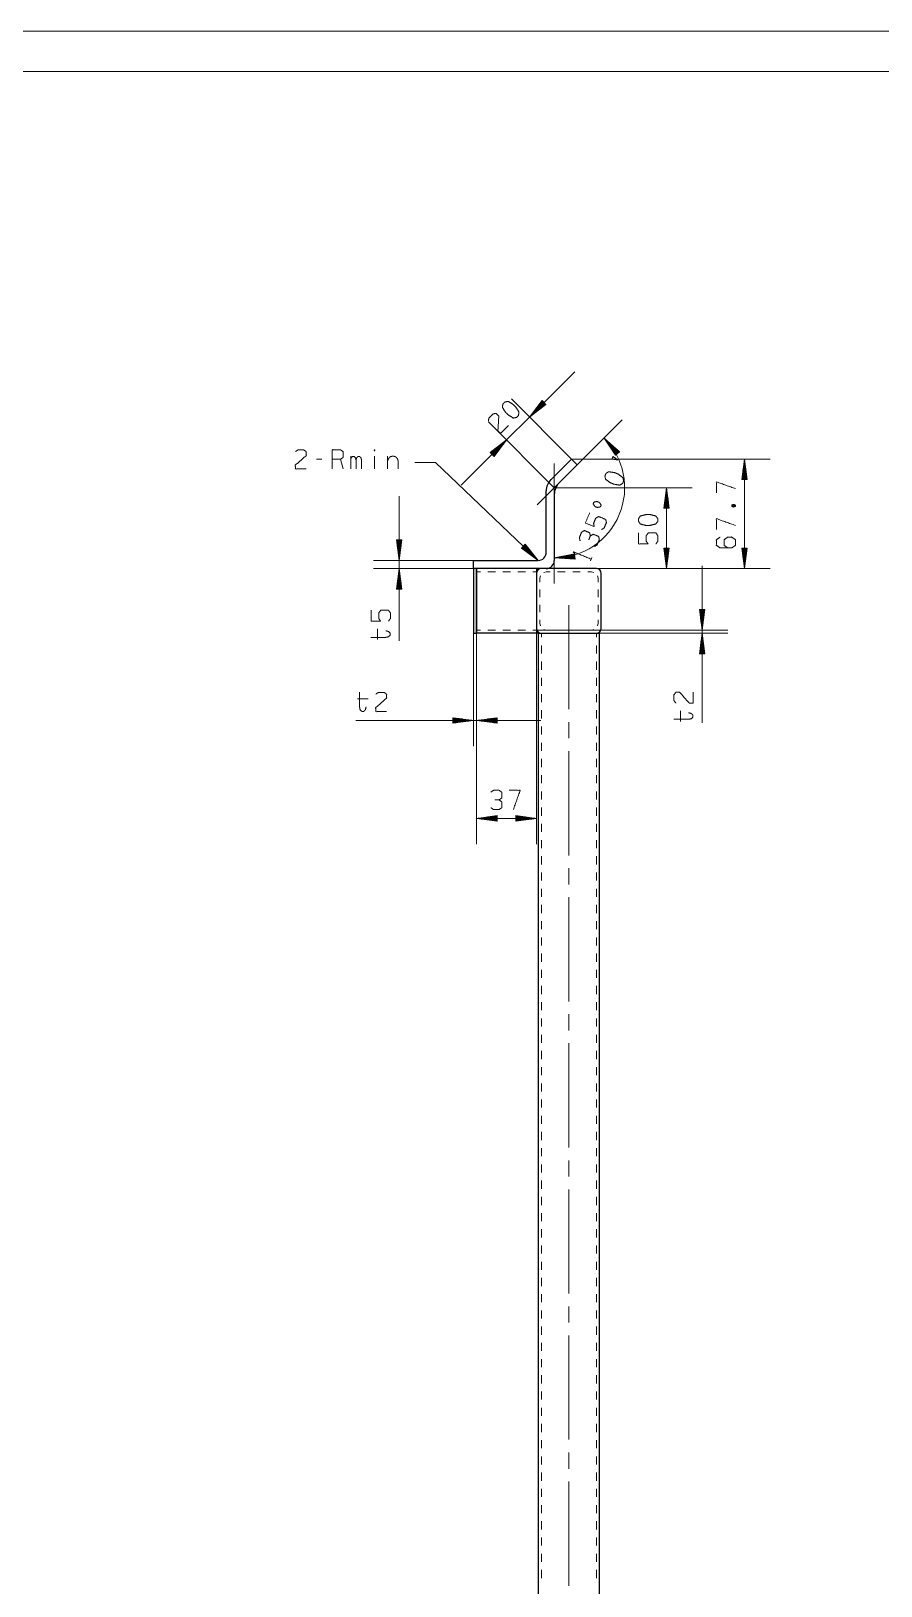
# Model space of a CAD drawing. Header units: millimetres. Extents: x 0 to 420, y 0 to 297.
# Drawn here: x 210 to 315, y 104.8 to 297 of the extents above; entities that cross this region are included whole.
import ezdxf

# ---------------------------------------------------------------- set-up
doc = ezdxf.new("R2010")
doc.units = ezdxf.units.MM
doc.layers.add('101', color=7, linetype='Continuous', true_color=0xffffff)

msp = doc.modelspace()

# ---------------------------------------------------------------- linework, layer by layer
at = {"layer": '101', "color": 133, "linetype": 'Continuous', "lineweight": 18}
for p, q in [((420, 297), (0, 297)), ((415, 292), (25, 292))]:
    msp.add_line(p, q, dxfattribs=at)
at = {"layer": '101', "color": 22, "linetype": 'Continuous', "lineweight": 18}
for p, q in [((263.14, 240.84), (277.2, 254.89)), ((276.78, 244.09), (269.34, 251.53)), ((273.14, 251.31), (271.58, 249.28)), ((271.58, 249.28), (273.62, 250.84)), ((273.36, 251.09), (271.7, 249.43)), ((273.4, 251.06), (271.74, 249.4)), ((273.33, 251.13), (271.94, 249.74)), ((273.43, 251.02), (272.05, 249.64)), ((273.29, 251.17), (272.18, 250.05)), ((273.47, 250.99), (272.36, 249.87)), ((273.25, 251.2), (272.41, 250.36)), ((273.22, 251.24), (272.65, 250.67)), ((273.5, 250.95), (272.66, 250.11)), ((273.18, 251.27), (272.89, 250.98)), ((273.54, 250.91), (272.97, 250.35)), ((273.15, 251.31), (273.12, 251.29)), ((273.15, 251.31), (273.12, 251.29)), ((273.62, 250.84), (273.14, 251.31)), ((273.58, 250.88), (273.28, 250.58)), ((273.61, 250.84), (273.59, 250.82)), ((273.61, 250.84), (273.59, 250.82)), ((274.65, 240.55), (266.51, 248.7)), ((277.48, 243.38), (283.04, 248.94)), ((268.75, 246.45), (266.72, 244.89)), ((266.9, 244.71), (268.29, 246.1)), ((266.94, 244.67), (268.6, 246.33)), ((266.98, 244.64), (268.64, 246.3)), ((267.2, 244.42), (268.75, 246.45)), ((280.8, 246.69), (282.2, 244.55)), ((282.71, 244.99), (280.8, 246.69)), ((282.44, 244.75), (280.9, 246.53)), ((282.48, 244.79), (280.94, 246.56)), ((282.4, 244.72), (281.12, 246.21)), ((282.51, 244.82), (281.23, 246.3)), ((266.72, 244.89), (267.2, 244.42)), ((266.73, 244.89), (266.75, 244.91)), ((266.73, 244.89), (266.75, 244.91)), ((266.76, 244.85), (267.06, 245.15)), ((266.8, 244.82), (267.37, 245.39)), ((266.83, 244.78), (267.67, 245.62)), ((266.87, 244.75), (267.98, 245.86)), ((267.01, 244.6), (268.4, 245.99)), ((267.05, 244.57), (268.16, 245.68)), ((267.08, 244.53), (267.93, 245.37)), ((267.12, 244.49), (267.69, 245.06)), ((267.16, 244.46), (267.45, 244.75)), ((267.19, 244.42), (267.21, 244.44)), ((267.19, 244.42), (267.21, 244.44)), ((282.36, 244.69), (281.33, 245.88)), ((282.55, 244.85), (281.52, 246.05)), ((282.32, 244.66), (281.54, 245.56)), ((282.28, 244.62), (281.76, 245.23)), ((282.59, 244.89), (281.81, 245.79)), ((282.25, 244.59), (281.97, 244.9)), ((282.63, 244.92), (282.1, 245.53)), ((282.21, 244.56), (282.19, 244.58)), ((282.21, 244.56), (282.19, 244.58)), ((282.2, 244.55), (282.71, 244.99)), ((282.67, 244.95), (282.4, 245.27)), ((282.71, 244.99), (282.69, 245.01)), ((282.71, 244.99), (282.69, 245.01)), ((257.41, 243.67), (259.95, 243.67)), ((259.95, 243.67), (272.65, 231.55)), ((276.78, 244.09), (301.31, 244.09)), ((298.13, 244.09), (297.8, 241.55)), ((297.91, 241.55), (297.91, 242.35)), ((297.96, 241.55), (297.96, 242.74)), ((298.01, 241.55), (298.01, 243.12)), ((298.06, 241.55), (298.06, 243.51)), ((298.11, 241.55), (298.11, 243.89)), ((298.13, 230.55), (298.13, 244.09)), ((298.47, 241.55), (298.13, 244.09)), ((298.16, 241.55), (298.16, 243.89)), ((298.21, 241.55), (298.21, 243.51)), ((298.26, 241.55), (298.26, 243.12)), ((298.31, 241.55), (298.31, 242.74)), ((298.36, 241.55), (298.36, 242.35)), ((274.65, 240.55), (291.7, 240.55)), ((288.52, 240.55), (288.19, 238.01)), ((288.5, 238.01), (288.5, 240.36)), ((288.86, 238.01), (288.52, 240.55)), ((288.52, 230.55), (288.52, 240.55)), ((288.55, 238.01), (288.55, 240.36)), ((297.8, 241.55), (297.8, 241.58)), ((297.8, 241.55), (297.8, 241.58)), ((297.8, 241.55), (298.47, 241.55)), ((297.86, 241.55), (297.86, 241.96)), ((298.41, 241.55), (298.41, 241.96)), ((298.46, 241.55), (298.46, 241.58)), ((298.46, 241.55), (298.46, 241.58)), ((255.48, 221.6), (255.48, 239.49)), ((288.24, 238.01), (288.24, 238.43)), ((288.3, 238.01), (288.3, 238.82)), ((288.35, 238.01), (288.35, 239.2)), ((288.4, 238.01), (288.4, 239.59)), ((288.45, 238.01), (288.45, 239.97)), ((288.6, 238.01), (288.6, 239.97)), ((288.65, 238.01), (288.65, 239.59)), ((288.7, 238.01), (288.7, 239.2)), ((288.75, 238.01), (288.75, 238.82)), ((288.8, 238.01), (288.8, 238.43)), ((288.19, 238.01), (288.19, 238.04)), ((288.19, 238.01), (288.19, 238.04)), ((288.19, 238.01), (288.86, 238.01)), ((288.85, 238.01), (288.85, 238.04)), ((288.85, 238.01), (288.85, 238.04)), ((255.15, 234.09), (255.15, 234.06)), ((255.15, 234.09), (255.15, 234.06)), ((255.15, 234.09), (255.48, 231.55)), ((255.82, 234.09), (255.15, 234.09)), ((255.2, 234.09), (255.2, 233.67)), ((255.25, 234.09), (255.25, 233.29)), ((255.3, 234.09), (255.3, 232.9)), ((255.36, 234.09), (255.36, 232.52)), ((255.41, 234.09), (255.41, 232.13)), ((255.46, 234.09), (255.46, 231.74)), ((255.48, 231.55), (255.82, 234.09)), ((255.51, 234.09), (255.51, 231.74)), ((255.56, 234.09), (255.56, 232.13)), ((255.61, 234.09), (255.61, 232.52)), ((255.66, 234.09), (255.66, 232.9)), ((255.71, 234.09), (255.71, 233.29)), ((255.76, 234.09), (255.76, 233.67)), ((255.81, 234.09), (255.81, 234.06)), ((255.81, 234.09), (255.81, 234.06)), ((271.05, 233.55), (270.59, 233.06)), ((270.59, 233.07), (270.61, 233.04)), ((270.59, 233.07), (270.61, 233.04)), ((270.59, 233.06), (272.65, 231.55)), ((270.62, 233.1), (270.93, 232.81)), ((270.66, 233.14), (271.24, 232.58)), ((270.69, 233.18), (271.55, 232.36)), ((270.73, 233.21), (271.87, 232.13)), ((270.76, 233.25), (272.18, 231.9)), ((270.8, 233.29), (272.5, 231.67)), ((270.83, 233.32), (272.53, 231.7)), ((270.87, 233.36), (272.29, 232.01)), ((270.9, 233.4), (272.04, 232.31)), ((270.94, 233.43), (271.8, 232.61)), ((270.97, 233.47), (271.56, 232.92)), ((271.01, 233.51), (271.31, 233.22)), ((271.04, 233.54), (271.07, 233.52)), ((271.04, 233.54), (271.07, 233.52)), ((272.65, 231.55), (271.05, 233.55)), ((288.86, 233.09), (288.19, 233.09)), ((288.19, 233.09), (288.19, 233.06)), ((288.19, 233.09), (288.52, 230.55)), ((288.19, 233.09), (288.19, 233.06)), ((288.24, 233.09), (288.24, 232.67)), ((288.3, 233.09), (288.3, 232.29)), ((288.35, 233.09), (288.35, 231.9)), ((288.4, 233.09), (288.4, 231.52)), ((288.45, 233.09), (288.45, 231.13)), ((288.5, 233.09), (288.5, 230.74)), ((288.52, 230.55), (288.86, 233.09)), ((288.55, 233.09), (288.55, 230.74)), ((288.6, 233.09), (288.6, 231.13)), ((288.65, 233.09), (288.65, 231.52)), ((288.7, 233.09), (288.7, 231.9)), ((288.75, 233.09), (288.75, 232.29)), ((288.8, 233.09), (288.8, 232.67)), ((288.85, 233.09), (288.85, 233.06)), ((288.85, 233.09), (288.85, 233.06)), ((297.8, 233.09), (297.8, 233.06)), ((297.8, 233.09), (298.13, 230.55)), ((297.8, 233.09), (297.8, 233.06)), ((298.47, 233.09), (297.8, 233.09)), ((297.86, 233.09), (297.86, 232.67)), ((297.91, 233.09), (297.91, 232.29)), ((297.96, 233.09), (297.96, 231.9)), ((298.01, 233.09), (298.01, 231.52)), ((298.06, 233.09), (298.06, 231.13)), ((298.11, 233.09), (298.11, 230.74)), ((298.13, 230.55), (298.47, 233.09)), ((298.16, 233.09), (298.16, 230.74)), ((298.21, 233.09), (298.21, 231.13)), ((298.26, 233.09), (298.26, 231.52)), ((298.31, 233.09), (298.31, 231.9)), ((298.36, 233.09), (298.36, 232.29)), ((298.41, 233.09), (298.41, 232.67)), ((298.46, 233.09), (298.46, 233.06)), ((298.46, 233.09), (298.46, 233.06)), ((264.65, 231.55), (252.31, 231.55)), ((277.16, 232.38), (274.65, 231.87)), ((274.65, 231.87), (277.21, 231.72)), ((274.65, 231.55), (274.65, 228.69)), ((277.19, 232.08), (274.85, 231.91)), ((277.19, 232.03), (274.85, 231.85)), ((277.18, 232.13), (275.23, 231.98)), ((277.19, 231.97), (275.24, 231.83)), ((277.18, 232.18), (275.61, 232.06)), ((277.2, 231.92), (275.63, 231.81)), ((277.18, 232.23), (275.99, 232.14)), ((277.2, 231.87), (276.01, 231.79)), ((277.17, 232.28), (276.37, 232.22)), ((277.2, 231.82), (276.4, 231.76)), ((277.17, 232.33), (276.75, 232.3)), ((277.21, 231.77), (276.79, 231.74)), ((277.16, 232.38), (277.13, 232.38)), ((277.16, 232.38), (277.13, 232.38)), ((277.21, 231.72), (277.16, 232.38)), ((277.21, 231.72), (277.18, 231.72)), ((277.21, 231.72), (277.18, 231.72)), ((292.9, 211.47), (292.9, 230.89)), ((264.65, 230.55), (252.31, 230.55)), ((255.48, 230.55), (255.15, 228.01)), ((255.25, 228.01), (255.25, 228.82)), ((255.3, 228.01), (255.3, 229.2)), ((255.36, 228.01), (255.36, 229.59)), ((255.41, 228.01), (255.41, 229.97)), ((255.46, 228.01), (255.46, 230.36)), ((255.82, 228.01), (255.48, 230.55)), ((255.51, 228.01), (255.51, 230.36)), ((255.56, 228.01), (255.56, 229.97)), ((255.61, 228.01), (255.61, 229.59)), ((255.66, 228.01), (255.66, 229.2)), ((255.71, 228.01), (255.71, 228.82)), ((264.65, 230.55), (301.31, 230.55)), ((273.65, 230.55), (291.7, 230.55)), ((255.15, 228.01), (255.15, 228.04)), ((255.15, 228.01), (255.15, 228.04)), ((255.15, 228.01), (255.82, 228.01)), ((255.2, 228.01), (255.2, 228.43)), ((255.76, 228.01), (255.76, 228.43)), ((255.81, 228.01), (255.81, 228.04)), ((255.81, 228.01), (255.81, 228.04)), ((293.24, 225.49), (292.57, 225.49)), ((292.57, 225.49), (292.9, 222.95)), ((292.57, 225.49), (292.57, 225.46)), ((292.57, 225.49), (292.57, 225.46)), ((292.62, 225.49), (292.62, 225.07)), ((292.67, 225.49), (292.67, 224.69)), ((292.72, 225.49), (292.72, 224.3)), ((292.77, 225.49), (292.77, 223.92)), ((292.83, 225.49), (292.83, 223.53)), ((292.88, 225.49), (292.88, 223.14)), ((292.9, 222.95), (293.24, 225.49)), ((292.93, 225.49), (292.93, 223.14)), ((292.98, 225.49), (292.98, 223.53)), ((293.03, 225.49), (293.03, 223.92)), ((293.08, 225.49), (293.08, 224.3)), ((293.13, 225.49), (293.13, 224.69)), ((293.18, 225.49), (293.18, 225.07)), ((293.23, 225.49), (293.23, 225.46)), ((293.23, 225.49), (293.23, 225.46)), ((264.65, 223.15), (264.65, 208.6)), ((265.05, 223.15), (265.05, 208.6)), ((265.05, 222.55), (265.05, 196.49)), ((272.45, 222.95), (296.08, 222.95)), ((272.45, 222.55), (272.45, 196.49)), ((272.45, 222.55), (296.08, 222.55)), ((292.9, 222.55), (292.57, 220.01)), ((292.72, 220.01), (292.72, 221.2)), ((292.77, 220.01), (292.77, 221.59)), ((292.83, 220.01), (292.83, 221.97)), ((292.88, 220.01), (292.88, 222.36)), ((293.24, 220.01), (292.9, 222.55)), ((292.93, 220.01), (292.93, 222.36)), ((292.98, 220.01), (292.98, 221.97)), ((293.03, 220.01), (293.03, 221.59)), ((293.08, 220.01), (293.08, 221.2)), ((292.57, 220.01), (292.57, 220.04)), ((292.57, 220.01), (292.57, 220.04)), ((292.57, 220.01), (293.24, 220.01)), ((292.62, 220.01), (292.62, 220.43)), ((292.67, 220.01), (292.67, 220.82)), ((293.13, 220.01), (293.13, 220.82)), ((293.18, 220.01), (293.18, 220.43)), ((293.23, 220.01), (293.23, 220.04)), ((293.23, 220.01), (293.23, 220.04)), ((250.14, 211.77), (272.99, 211.77)), ((264.65, 211.77), (262.11, 212.11)), ((262.11, 212.11), (262.11, 211.44)), ((262.11, 212.1), (262.15, 212.1)), ((262.11, 212.1), (262.15, 212.1)), ((262.11, 212.05), (262.53, 212.05)), ((262.11, 212), (262.92, 212)), ((262.11, 211.95), (263.3, 211.95)), ((262.11, 211.9), (263.69, 211.9)), ((262.11, 211.85), (264.08, 211.85)), ((262.11, 211.8), (264.46, 211.8)), ((262.11, 211.44), (264.65, 211.77)), ((262.11, 211.75), (264.46, 211.75)), ((262.11, 211.69), (264.08, 211.69)), ((262.11, 211.64), (263.69, 211.64)), ((262.11, 211.59), (263.3, 211.59)), ((262.11, 211.54), (262.92, 211.54)), ((262.11, 211.49), (262.53, 211.49)), ((267.59, 212.11), (265.05, 211.77)), ((265.05, 211.77), (267.59, 211.44)), ((267.59, 211.8), (265.25, 211.8)), ((267.59, 211.75), (265.25, 211.75)), ((267.59, 211.85), (265.63, 211.85)), ((267.59, 211.69), (265.63, 211.69)), ((267.59, 211.9), (266.02, 211.9)), ((267.59, 211.64), (266.02, 211.64)), ((267.59, 211.95), (266.41, 211.95)), ((267.59, 211.59), (266.41, 211.59)), ((267.59, 212), (266.79, 212)), ((267.59, 211.54), (266.79, 211.54)), ((267.59, 212.05), (267.18, 212.05)), ((267.59, 211.49), (267.18, 211.49)), ((267.59, 212.1), (267.56, 212.1)), ((267.59, 212.1), (267.56, 212.1)), ((267.59, 211.44), (267.59, 212.11)), ((262.11, 211.44), (262.15, 211.44)), ((262.11, 211.44), (262.15, 211.44)), ((267.59, 211.44), (267.56, 211.44)), ((267.59, 211.44), (267.56, 211.44)), ((267.59, 200), (265.05, 199.66)), ((267.59, 199.94), (267.18, 199.94)), ((267.59, 199.99), (267.56, 199.99)), ((267.59, 199.99), (267.56, 199.99)), ((267.59, 199.33), (267.59, 200)), ((272.45, 199.66), (269.91, 200)), ((269.91, 200), (269.91, 199.33)), ((269.91, 199.99), (269.95, 199.99)), ((269.91, 199.99), (269.95, 199.99)), ((269.91, 199.94), (270.33, 199.94)), ((265.05, 199.66), (267.59, 199.33)), ((265.05, 199.66), (272.45, 199.66)), ((267.59, 199.69), (265.25, 199.69)), ((267.59, 199.64), (265.25, 199.64)), ((267.59, 199.74), (265.63, 199.74)), ((267.59, 199.58), (265.63, 199.58)), ((267.59, 199.79), (266.02, 199.79)), ((267.59, 199.53), (266.02, 199.53)), ((267.59, 199.84), (266.41, 199.84)), ((267.59, 199.48), (266.41, 199.48)), ((267.59, 199.89), (266.79, 199.89)), ((267.59, 199.43), (266.79, 199.43)), ((267.59, 199.38), (267.18, 199.38)), ((267.59, 199.33), (267.56, 199.33)), ((267.59, 199.33), (267.56, 199.33)), ((269.91, 199.89), (270.72, 199.89)), ((269.91, 199.84), (271.1, 199.84)), ((269.91, 199.79), (271.49, 199.79)), ((269.91, 199.74), (271.88, 199.74)), ((269.91, 199.69), (272.26, 199.69)), ((269.91, 199.33), (272.45, 199.66)), ((269.91, 199.64), (272.26, 199.64)), ((269.91, 199.58), (271.88, 199.58)), ((269.91, 199.53), (271.49, 199.53)), ((269.91, 199.48), (271.1, 199.48)), ((269.91, 199.43), (270.72, 199.43)), ((269.91, 199.38), (270.33, 199.38)), ((269.91, 199.33), (269.95, 199.33)), ((269.91, 199.33), (269.95, 199.33))]:
    msp.add_line(p, q, dxfattribs=at)
at = {"layer": '101', "color": 72, "linetype": 'Continuous', "lineweight": 18}
for p, q in [((249.49, 242.86), (249.49, 244.43)), ((252.43, 244.43), (252.43, 242.86)), ((254.04, 244.43), (254.04, 242.86)), ((245.94, 244.06), (245.27, 244.06)), ((248.55, 242.86), (248.22, 244.06)), ((296.59, 238.24), (297.02, 238.4)), ((279.13, 231.51), (279.29, 231.9)), ((252.81, 221.78), (252.81, 223.1)), ((250.31, 214.44), (251.64, 214.44)), ((290.23, 211.64), (290.23, 212.97))]:
    msp.add_line(p, q, dxfattribs=at)
at = {"layer": '101', "color": 92, "linetype": 'Continuous', "lineweight": 25}
for p, q in [((274.24, 241.55), (276.78, 244.09)), ((277.48, 243.38), (275.24, 241.14)), ((276.78, 244.09), (277.48, 243.38)), ((273.65, 232.55), (273.65, 240.14)), ((274.65, 239.72), (274.65, 231.55)), ((264.65, 231.55), (272.65, 231.55)), ((264.65, 230.55), (264.65, 231.55)), ((273.05, 230.55), (264.65, 230.55)), ((272.65, 222.55), (272.65, 72.15)), ((280.25, 72.15), (280.25, 222.55))]:
    msp.add_line(p, q, dxfattribs=at)
at = {"layer": '101', "color": 151, "linetype": 'Continuous', "lineweight": 18}
for p, q in [((274.65, 239.72), (274.65, 243.55)), ((275.24, 241.14), (272.53, 238.43)), ((276.45, 209.56), (276.45, 211.56)), ((276.45, 195.09), (276.45, 207.97)), ((276.45, 191.5), (276.45, 193.5)), ((276.45, 177.03), (276.45, 189.91)), ((276.45, 173.44), (276.45, 175.44)), ((276.45, 158.97), (276.45, 171.85)), ((276.45, 155.38), (276.45, 157.38)), ((276.45, 140.91), (276.45, 153.79)), ((276.45, 137.32), (276.45, 139.33)), ((276.45, 122.85), (276.45, 135.73)), ((276.45, 119.26), (276.45, 121.27)), ((276.45, 104.79), (276.45, 117.67))]:
    msp.add_line(p, q, dxfattribs=at)
at = {"layer": '101', "color": 72, "linetype": 'Continuous', "lineweight": 25}
for p, q in [((264.65, 229.95), (264.65, 223.15)), ((265.05, 223.15), (265.05, 229.95)), ((265.05, 229.95), (265.05, 223.15)), ((272.45, 229.95), (272.45, 223.15)), ((279.85, 230.55), (273.05, 230.55)), ((280.45, 223.15), (280.45, 229.95)), ((264.65, 222.55), (265.05, 222.55)), ((272.45, 222.55), (265.05, 222.55)), ((273.05, 222.55), (279.85, 222.55))]:
    msp.add_line(p, q, dxfattribs=at)
at = {"layer": '101', "color": 53, "linetype": 'Continuous', "lineweight": 18}
for p, q in [((265.05, 230.15), (265.52, 230.15)), ((266.44, 230.15), (267.37, 230.15)), ((268.29, 230.15), (269.22, 230.15)), ((270.14, 230.15), (271.07, 230.15)), ((271.99, 230.15), (272.45, 230.15)), ((272.85, 229.35), (272.94, 229.65)), ((272.85, 229.35), (272.85, 228.88)), ((273.35, 230.07), (273.65, 230.15)), ((274.12, 230.15), (273.65, 230.15)), ((275.99, 230.15), (275.05, 230.15)), ((277.85, 230.15), (276.92, 230.15)), ((279.25, 230.15), (278.79, 230.15)), ((279.55, 230.07), (279.25, 230.15)), ((280.05, 229.35), (279.97, 229.65)), ((280.05, 228.88), (280.05, 229.35)), ((272.85, 227.95), (272.85, 227.02)), ((280.05, 227.02), (280.05, 227.95)), ((272.85, 226.08), (272.85, 225.15)), ((280.05, 225.15), (280.05, 226.08)), ((272.85, 224.22), (272.85, 223.75)), ((272.85, 223.75), (272.94, 223.45)), ((273.35, 223.03), (273.65, 222.95)), ((279.55, 223.03), (279.25, 222.95)), ((280.05, 223.75), (279.97, 223.45)), ((280.05, 223.75), (280.05, 224.22)), ((265.52, 222.95), (265.05, 222.95)), ((267.37, 222.95), (266.44, 222.95)), ((269.22, 222.95), (268.29, 222.95)), ((271.07, 222.95), (270.14, 222.95)), ((272.45, 222.95), (271.99, 222.95)), ((273.05, 222.55), (273.05, 222.05)), ((273.65, 222.95), (274.12, 222.95)), ((275.05, 222.95), (275.99, 222.95)), ((276.92, 222.95), (277.85, 222.95)), ((278.79, 222.95), (279.25, 222.95)), ((279.85, 222.05), (279.85, 222.55)), ((273.05, 221.05), (273.05, 220.04)), ((279.85, 220.04), (279.85, 221.05)), ((273.05, 219.04), (273.05, 218.04)), ((279.85, 218.04), (279.85, 219.04)), ((273.05, 217.04), (273.05, 216.03)), ((279.85, 216.03), (279.85, 217.04)), ((273.05, 215.03), (273.05, 214.03)), ((279.85, 214.03), (279.85, 215.03)), ((273.05, 213.03), (273.05, 212.02)), ((279.85, 212.02), (279.85, 213.03)), ((273.05, 211.02), (273.05, 210.02)), ((279.85, 210.02), (279.85, 211.02)), ((273.05, 209.02), (273.05, 208.01)), ((279.85, 208.01), (279.85, 209.02)), ((273.05, 207.01), (273.05, 206.01)), ((279.85, 206.01), (279.85, 207.01)), ((273.05, 205), (273.05, 204)), ((279.85, 204), (279.85, 205)), ((273.05, 203), (273.05, 202)), ((279.85, 202), (279.85, 203)), ((273.05, 200.99), (273.05, 199.99)), ((279.85, 199.99), (279.85, 200.99)), ((273.05, 198.99), (273.05, 197.99)), ((279.85, 197.99), (279.85, 198.99)), ((273.05, 196.98), (273.05, 195.98)), ((279.85, 195.98), (279.85, 196.98)), ((273.05, 194.98), (273.05, 193.98)), ((279.85, 193.98), (279.85, 194.98)), ((273.05, 192.97), (273.05, 191.97)), ((279.85, 191.97), (279.85, 192.97)), ((273.05, 190.97), (273.05, 189.96)), ((279.85, 189.96), (279.85, 190.97)), ((273.05, 188.96), (273.05, 187.96)), ((279.85, 187.96), (279.85, 188.96)), ((273.05, 186.96), (273.05, 185.95)), ((279.85, 185.95), (279.85, 186.96)), ((273.05, 184.95), (273.05, 183.95)), ((279.85, 183.95), (279.85, 184.95)), ((273.05, 182.95), (273.05, 181.94)), ((279.85, 181.94), (279.85, 182.95)), ((273.05, 180.94), (273.05, 179.94)), ((279.85, 179.94), (279.85, 180.94)), ((273.05, 178.94), (273.05, 177.93)), ((279.85, 177.93), (279.85, 178.94)), ((273.05, 176.93), (273.05, 175.93)), ((279.85, 175.93), (279.85, 176.93)), ((273.05, 174.92), (273.05, 173.92)), ((279.85, 173.92), (279.85, 174.92)), ((273.05, 172.92), (273.05, 171.92)), ((279.85, 171.92), (279.85, 172.92)), ((273.05, 170.91), (273.05, 169.91)), ((279.85, 169.91), (279.85, 170.91)), ((273.05, 168.91), (273.05, 167.91)), ((279.85, 167.91), (279.85, 168.91)), ((273.05, 166.9), (273.05, 165.9)), ((279.85, 165.9), (279.85, 166.9)), ((273.05, 164.9), (273.05, 163.9)), ((279.85, 163.9), (279.85, 164.9)), ((273.05, 162.89), (273.05, 161.89)), ((279.85, 161.89), (279.85, 162.89)), ((273.05, 160.89), (273.05, 159.88)), ((279.85, 159.88), (279.85, 160.89)), ((273.05, 158.88), (273.05, 157.88)), ((279.85, 157.88), (279.85, 158.88)), ((273.05, 156.88), (273.05, 155.87)), ((279.85, 155.87), (279.85, 156.88)), ((273.05, 154.87), (273.05, 153.87)), ((279.85, 153.87), (279.85, 154.87)), ((273.05, 152.87), (273.05, 151.86)), ((279.85, 151.86), (279.85, 152.87)), ((273.05, 150.86), (273.05, 149.86)), ((279.85, 149.86), (279.85, 150.86)), ((273.05, 148.86), (273.05, 147.85)), ((279.85, 147.85), (279.85, 148.86)), ((273.05, 146.85), (273.05, 145.85)), ((279.85, 145.85), (279.85, 146.85)), ((273.05, 144.84), (273.05, 143.84)), ((279.85, 143.84), (279.85, 144.84)), ((273.05, 142.84), (273.05, 141.84)), ((279.85, 141.84), (279.85, 142.84)), ((273.05, 140.83), (273.05, 139.83)), ((279.85, 139.83), (279.85, 140.83)), ((273.05, 138.83), (273.05, 137.83)), ((279.85, 137.83), (279.85, 138.83)), ((273.05, 136.82), (273.05, 135.82)), ((279.85, 135.82), (279.85, 136.82)), ((273.05, 134.82), (273.05, 133.82)), ((279.85, 133.82), (279.85, 134.82)), ((273.05, 132.81), (273.05, 131.81)), ((279.85, 131.81), (279.85, 132.81)), ((273.05, 130.81), (273.05, 129.8)), ((279.85, 129.8), (279.85, 130.81)), ((273.05, 128.8), (273.05, 127.8)), ((279.85, 127.8), (279.85, 128.8)), ((273.05, 126.8), (273.05, 125.79)), ((279.85, 125.79), (279.85, 126.8)), ((273.05, 124.79), (273.05, 123.79)), ((279.85, 123.79), (279.85, 124.79)), ((273.05, 122.79), (273.05, 121.78)), ((279.85, 121.78), (279.85, 122.79)), ((273.05, 120.78), (273.05, 119.78)), ((279.85, 119.78), (279.85, 120.78)), ((273.05, 118.78), (273.05, 117.77)), ((279.85, 117.77), (279.85, 118.78)), ((273.05, 116.77), (273.05, 115.77)), ((279.85, 115.77), (279.85, 116.77)), ((273.05, 114.76), (273.05, 113.76)), ((279.85, 113.76), (279.85, 114.76)), ((273.05, 112.76), (273.05, 111.76)), ((279.85, 111.76), (279.85, 112.76)), ((273.05, 110.75), (273.05, 109.75)), ((279.85, 109.75), (279.85, 110.75)), ((273.05, 108.75), (273.05, 107.75)), ((279.85, 107.75), (279.85, 108.75)), ((273.05, 106.74), (273.05, 105.74)), ((279.85, 105.74), (279.85, 106.74))]:
    msp.add_line(p, q, dxfattribs=at)
at = {"layer": '101', "color": 22, "linetype": 'Continuous', "lineweight": 18}
msp.add_arc((274.65, 240.55), 8.69, 270, 45, dxfattribs=at)
at = {"layer": '101', "color": 92, "linetype": 'Continuous', "lineweight": 25}
for centre, radius, start, end in [((275.65, 240.14), 2, 135, 180), ((276.65, 239.72), 2, 135, 180), ((272.65, 232.55), 1, 270, 0), ((273.65, 231.55), 1, 270, 0)]:
    msp.add_arc(centre, radius, start, end, dxfattribs=at)
at = {"layer": '101', "color": 72, "linetype": 'Continuous', "lineweight": 25}
for centre, start, end in [((273.05, 229.95), 90, 180), ((279.85, 229.95), 0, 90), ((273.05, 223.15), 180, 270), ((279.85, 223.15), 270, 0)]:
    msp.add_arc(centre, 0.6, start, end, dxfattribs=at)
at = {"layer": '101', "color": 72, "linetype": 'Continuous', "lineweight": 18}
for points, knots in [([(270.22, 249.46), (270.28, 249.88), (269.91, 250.5), (269.58, 250.83), (268.94, 251.22), (268.54, 251.14), (268.3, 250.9), (268.23, 250.51), (268.61, 249.87), (268.96, 249.55), (269.57, 249.16), (269.98, 249.23), (270.22, 249.46)], [0, 0, 0.067525, 0.183971, 0.260584, 0.380942, 0.44614, 0.500305, 0.565503, 0.68586, 0.762528, 0.878307, 0.945835, 1, 1]), ([(266.5, 248.79), (266.57, 249.17), (267.06, 249.66), (267.45, 249.74), (267.79, 249.4), (267.68, 247.59), (268.02, 247.27), (268.97, 248.22)], [0, 0, 0.069692, 0.192979, 0.265273, 0.350226, 0.674742, 0.759752, 1, 1]), ([(242.66, 245.01), (242.98, 245.23), (243.66, 245.23), (244, 245.01), (244, 244.53), (242.64, 243.33), (242.66, 242.86), (244, 242.86)], [0, 0, 0.069694, 0.192979, 0.265274, 0.350226, 0.674741, 0.759752, 1, 1]), ([(247.21, 242.86), (247.21, 245.23), (248.22, 245.23), (248.55, 245.01), (248.55, 244.28), (248.22, 244.06), (247.21, 244.06)], [0, 0, 0.40095, 0.571033, 0.639277, 0.761673, 0.829918, 1, 1]), ([(249.49, 243.96), (249.54, 244.23), (249.72, 244.41), (249.91, 244.41), (250.09, 244.23), (250.16, 243.96), (250.16, 242.86)], [0, 0, 0.11888, 0.224458, 0.306986, 0.412564, 0.533089, 1, 1]), ([(250.16, 243.96), (250.21, 244.23), (250.39, 244.41), (250.6, 244.41), (250.76, 244.23), (250.83, 243.96), (250.83, 242.86)], [0, 0, 0.118606, 0.22394, 0.313763, 0.413918, 0.534165, 1, 1]), ([(252.43, 245.08), (252.47, 245.18), (252.43, 245.26), (252.4, 245.18), (252.43, 245.08)], [0, 0, 0.280614, 0.5, 0.719386, 1, 1]), ([(254.04, 243.83), (254.15, 244.13), (254.34, 244.36), (254.59, 244.43), (254.82, 244.43), (255.06, 244.36), (255.26, 244.13), (255.36, 243.83), (255.36, 242.86)], [0, 0, 0.107751, 0.208451, 0.296012, 0.373822, 0.461383, 0.562082, 0.669831, 1, 1]), ([(282.48, 243.99), (281.77, 244.09), (281.9, 244.4), (282.48, 243.99)], [0, 0, 0.406596, 0.595725, 1, 1]), ([(283.22, 241.39), (283.12, 241.79), (282.54, 242.23), (282.1, 242.41), (281.36, 242.52), (281.03, 242.3), (280.9, 241.99), (280.98, 241.59), (281.58, 241.15), (282.02, 240.98), (282.73, 240.86), (283.09, 241.08), (283.22, 241.39)], [0, 0, 0.067525, 0.183969, 0.26058, 0.380941, 0.44614, 0.500304, 0.565501, 0.68586, 0.762527, 0.878309, 0.945835, 1, 1]), ([(297.04, 240.43), (294.67, 241.27), (294.67, 239.93)], [0, 0, 0.65247, 1, 1]), ([(280.35, 238.18), (280.44, 238.4), (280.22, 238.72), (279.92, 238.84), (279.54, 238.77), (279.45, 238.56), (279.66, 238.22), (279.96, 238.1), (280.35, 238.18)], [0, 0, 0.085682, 0.2304, 0.351589, 0.496298, 0.581973, 0.730392, 0.851581, 1, 1]), ([(297.02, 238.24), (297.02, 238.4), (296.79, 238.49), (296.59, 238.4), (296.59, 238.24), (296.79, 238.15), (297.02, 238.24), (296.59, 238.4)], [0, 0, 0.093978, 0.236781, 0.365956, 0.459934, 0.589109, 0.731912, 1, 1]), ([(280.48, 235.36), (280.82, 235.58), (281.08, 236.22), (281, 236.62), (280.12, 236.98), (279.76, 236.77), (279.5, 236.13), (279.58, 235.73), (278.49, 236.18), (279.01, 237.44)], [0, 0, 0.062228, 0.168346, 0.230573, 0.376816, 0.441265, 0.547382, 0.609609, 0.79049, 1, 1]), ([(287.43, 236.72), (287.18, 237.05), (286.48, 237.23), (286.01, 237.23), (285.28, 237.05), (285.06, 236.72), (285.06, 236.38), (285.28, 236.05), (286.01, 235.87), (286.48, 235.89), (287.18, 236.05), (287.43, 236.38), (287.43, 236.72)], [0, 0, 0.067526, 0.183973, 0.260584, 0.380943, 0.446143, 0.500306, 0.565505, 0.685865, 0.762528, 0.878311, 0.945837, 1, 1]), ([(297.04, 235.87), (294.67, 236.72), (294.67, 235.38)], [0, 0, 0.65247, 1, 1]), ([(279.1, 234.58), (279.02, 234.97), (278.35, 235.25), (278.01, 235.03), (277.75, 234.39), (277.83, 233.99)], [0, 0, 0.153878, 0.429859, 0.58373, 0.846122, 1, 1]), ([(279.62, 233.27), (279.94, 233.48), (280.21, 234.12), (280.13, 234.51), (279.46, 234.79), (279.1, 234.58), (278.9, 234.1)], [0, 0, 0.124116, 0.343686, 0.472442, 0.703374, 0.836729, 1, 1]), ([(287.21, 233.59), (287.43, 233.93), (287.43, 234.62), (287.21, 234.95), (286.26, 234.95), (286.01, 234.62), (286.01, 233.93), (286.23, 233.59), (285.06, 233.59), (285.06, 234.95)], [0, 0, 0.062229, 0.168345, 0.230572, 0.376816, 0.441264, 0.547379, 0.609608, 0.79049, 1, 1]), ([(277.15, 232.41), (277.01, 232.61), (279.21, 231.71)], [0, 0, 0.09349, 1, 1]), ([(296.09, 233.1), (295.62, 233.42), (295.62, 234.11), (296.09, 234.45), (296.57, 234.45), (297.04, 234.11), (297.04, 233.42), (296.57, 233.1), (295.14, 233.1), (294.67, 233.42), (294.67, 234.11), (295.14, 234.45)], [0, 0, 0.076962, 0.169762, 0.248072, 0.312019, 0.390329, 0.48313, 0.560091, 0.751928, 0.828889, 0.921689, 1, 1]), ([(254.16, 224.04), (254.39, 224.37), (254.39, 225.06), (254.16, 225.4), (253.21, 225.4), (252.96, 225.06), (252.96, 224.37), (253.19, 224.04), (252.01, 224.04), (252.01, 225.4)], [0, 0, 0.062227, 0.168342, 0.230571, 0.376815, 0.441267, 0.547382, 0.609609, 0.79049, 1, 1]), ([(253.81, 222.85), (254.16, 222.77), (254.36, 222.57), (254.36, 222.32), (254.16, 222.11), (253.81, 222.04), (251.99, 222.04)], [0, 0, 0.107411, 0.190399, 0.264024, 0.35076, 0.457004, 1, 1]), ([(251.39, 213.44), (251.3, 213.09), (251.11, 212.89), (250.86, 212.89), (250.65, 213.09), (250.58, 213.44), (250.58, 215.26)], [0, 0, 0.107405, 0.190391, 0.264021, 0.350754, 0.456994, 1, 1]), ([(252.59, 215.01), (252.91, 215.24), (253.6, 215.24), (253.93, 215.01), (253.93, 214.54), (252.57, 213.34), (252.59, 212.86), (253.93, 212.86)], [0, 0, 0.069694, 0.192978, 0.265273, 0.350228, 0.674739, 0.759753, 1, 1]), ([(289.66, 213.92), (289.43, 214.24), (289.43, 214.93), (289.66, 215.26), (290.13, 215.26), (291.33, 213.9), (291.81, 213.92), (291.81, 215.26)], [0, 0, 0.069694, 0.192978, 0.265273, 0.350228, 0.674739, 0.759753, 1, 1]), ([(291.23, 212.72), (291.58, 212.63), (291.78, 212.44), (291.78, 212.19), (291.58, 211.98), (291.23, 211.91), (289.41, 211.91)], [0, 0, 0.107409, 0.190397, 0.264021, 0.350756, 0.457001, 1, 1]), ([(267.82, 201.95), (268.16, 202.18), (268.16, 202.9), (267.82, 203.13), (267.13, 203.13), (266.8, 202.9)], [0, 0, 0.153872, 0.429851, 0.583722, 0.846128, 1, 1]), ([(266.81, 200.98), (267.13, 200.75), (267.82, 200.75), (268.16, 200.98), (268.16, 201.7), (267.82, 201.95), (267.31, 201.95)], [0, 0, 0.124118, 0.343691, 0.472446, 0.703377, 0.836727, 1, 1]), ([(269.59, 200.75), (270.43, 203.13), (269.09, 203.13)], [0, 0, 0.65247, 1, 1])]:
    msp.add_open_spline(points, degree=1, knots=knots, dxfattribs=at)
at = {"layer": '101', "color": 72, "linetype": 'Continuous', "lineweight": 25}
for points in [[(264.65, 230.55), (264.65, 229.95)], [(265.05, 230.55), (265.05, 229.95)], [(265.05, 229.95), (265.05, 230.55)], [(272.45, 230.55), (272.45, 229.95)], [(264.65, 223.15), (264.65, 222.55)], [(265.05, 223.15), (265.05, 222.55)], [(265.05, 222.55), (265.05, 223.15)], [(272.45, 223.15), (272.45, 222.55)]]:
    msp.add_open_spline(points, degree=1, dxfattribs=at)
at = {"layer": '101', "color": 151, "linetype": 'Continuous', "lineweight": 18}
msp.add_open_spline([(276.45, 213.15), (276.45, 222.85), (276.45, 226.03)], degree=1, knots=[0, 0, 0.753446, 1, 1], dxfattribs=at)
at = {"layer": '101', "color": 92, "linetype": 'Continuous', "lineweight": 25}
for points in [[(272.65, 222.55), (273.05, 222.55)], [(279.85, 222.55), (280.25, 222.55)]]:
    msp.add_open_spline(points, degree=1, dxfattribs=at)

doc.saveas('drawing.dxf')
